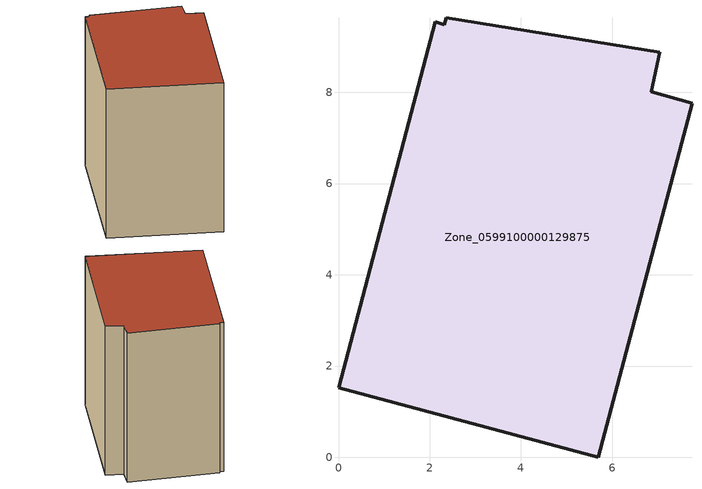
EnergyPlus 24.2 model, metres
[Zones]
Zone_0599100000129875
 floor ground (C_G): 2.36,9.64 7.04,8.88 6.86,8.01 7.75,7.76 5.7,0 0,1.52 2.12,9.55 2.32,9.49 z0
 wall outside (C_F): 5.7,0 7.75,7.76 6.86,8.01 7.04,8.88 2.36,9.64 2.32,9.49 2.12,9.55 0,1.52 5.7,0 z0:8.24
 roof outside (C_R): 7.04,8.88 2.36,9.64 2.32,9.49 2.12,9.55 0,1.52 5.7,0 7.75,7.76 6.86,8.01 z8.24
[BUILDING]
Pand.0599100000129875: North Axis=0; Terrain=City; Loads Convergence Tolerance Value=0.04; Temperature Convergence Tolerance Value=0.4; Solar Distribution=FullExterior; Maximum Number of Warmup Days=25; Minimum Number of Warmup Days=1
[Site:Location]
Rotterdam.The.Hague.AP_ZH_NLD Design_Conditions: Latitude=51.96; Longitude=4.45; Time Zone=1; Elevation=-4.5
[SITE:GROUNDTEMPERATURE:BUILDINGSURFACE]
18, 18, 18, 18, 18, 18, 18, 18, 18, 18, 18, 18
[MATERIAL] Thermal Absorptance=0.9; Solar Absorptance=0.7; Visible Absorptance=0.7
Name | Roughness | Thickness | Conductivity | Density | Specific Heat
G.TI.1946-1964 | MediumSmooth | 0.15 | 1 | 540 | 1210
F.TI.1946-1964 | Rough | 0.3 | 0.857143 | 1920 | 840
R.TI.1946-1964 | MediumRough | 0.2 | 0.277778 | 1500 | 1000
[CONSTRUCTION]
C_G: G.TI.1946-1964
C_F: F.TI.1946-1964
C_R: R.TI.1946-1964
[ZONE]
Zone_0599100000129875: Type=1; Multiplier=1; Ceiling Height=Autocalculate; Volume=Autocalculate; Floor Area=autocalculate; Part of Total Floor Area=Yes
[ZONEINFILTRATION:DESIGNFLOWRATE]
Infil_Zone_0599100000129875: Zone or ZoneList or Space or SpaceList=Zone_0599100000129875; Schedule=AlwaysOn; Design Flow Rate Calculation Method=Flow/Area; Flow Rate per Floor Area=0.003; Constant Term Coefficient=1; Temperature Term Coefficient=0; Velocity Term Coefficient=0; Velocity Squared Term Coefficient=0
[HVACTEMPLATE:ZONE:IDEALLOADSAIRSYSTEM]
Zone_0599100000129875: Maximum Heating Supply Air Temperature=50; Minimum Cooling Supply Air Temperature=13; Maximum Heating Supply Air Humidity Ratio=0.0156; Minimum Cooling Supply Air Humidity Ratio=0.0077; Heating Limit=NoLimit; Cooling Limit=NoLimit; Dehumidification Control Type=ConstantSensibleHeatRatio; Cooling Sensible Heat Ratio=0.7; Dehumidification Setpoint=60; Humidification Control Type=None; Humidification Setpoint=30; Outdoor Air Method=None; Outdoor Air Flow Rate per Person=0.00944; Outdoor Air Flow Rate per Zone Floor Area=0; Outdoor Air Flow Rate per Zone=0; Demand Controlled Ventilation Type=None; Outdoor Air Economizer Type=NoEconomizer; Heat Recovery Type=None; Sensible Heat Recovery Effectiveness=0.7; Latent Heat Recovery Effectiveness=0.65
[ZONECONTROL:THERMOSTAT]
ThermostatControl_Zone_0599100000129875: Zone or ZoneList=Zone_0599100000129875; Control Type Schedule=DualSetpointControlType; Control 1=Thermostat_Zone_0599100000129875; Temperature Difference Between Cutout And Setpoint=0
[THERMOSTATSETPOINT:DUALSETPOINT]
Thermostat_Zone_0599100000129875: Heating Setpoint Temperature Schedule=HeatingSetpoint_Zone_0599100000129875; Cooling Setpoint Temperature Schedule=CoolingSetpoint_Zone_0599100000129875
[SCHEDULE:COMPACT]
HeatingSetpoint_Zone_0599100000129875: Through: 12/31, For: AllDays, Until: 24:00, 21
CoolingSetpoint_Zone_0599100000129875: Through: 12/31, For: AllDays, Until: 24:00, 24
DualSetpointControlType: Through: 12/31, For: AllDays, Until: 24:00, 4
AlwaysOn: Through: 12/31, For: AllDays, Until: 24:00, 1
